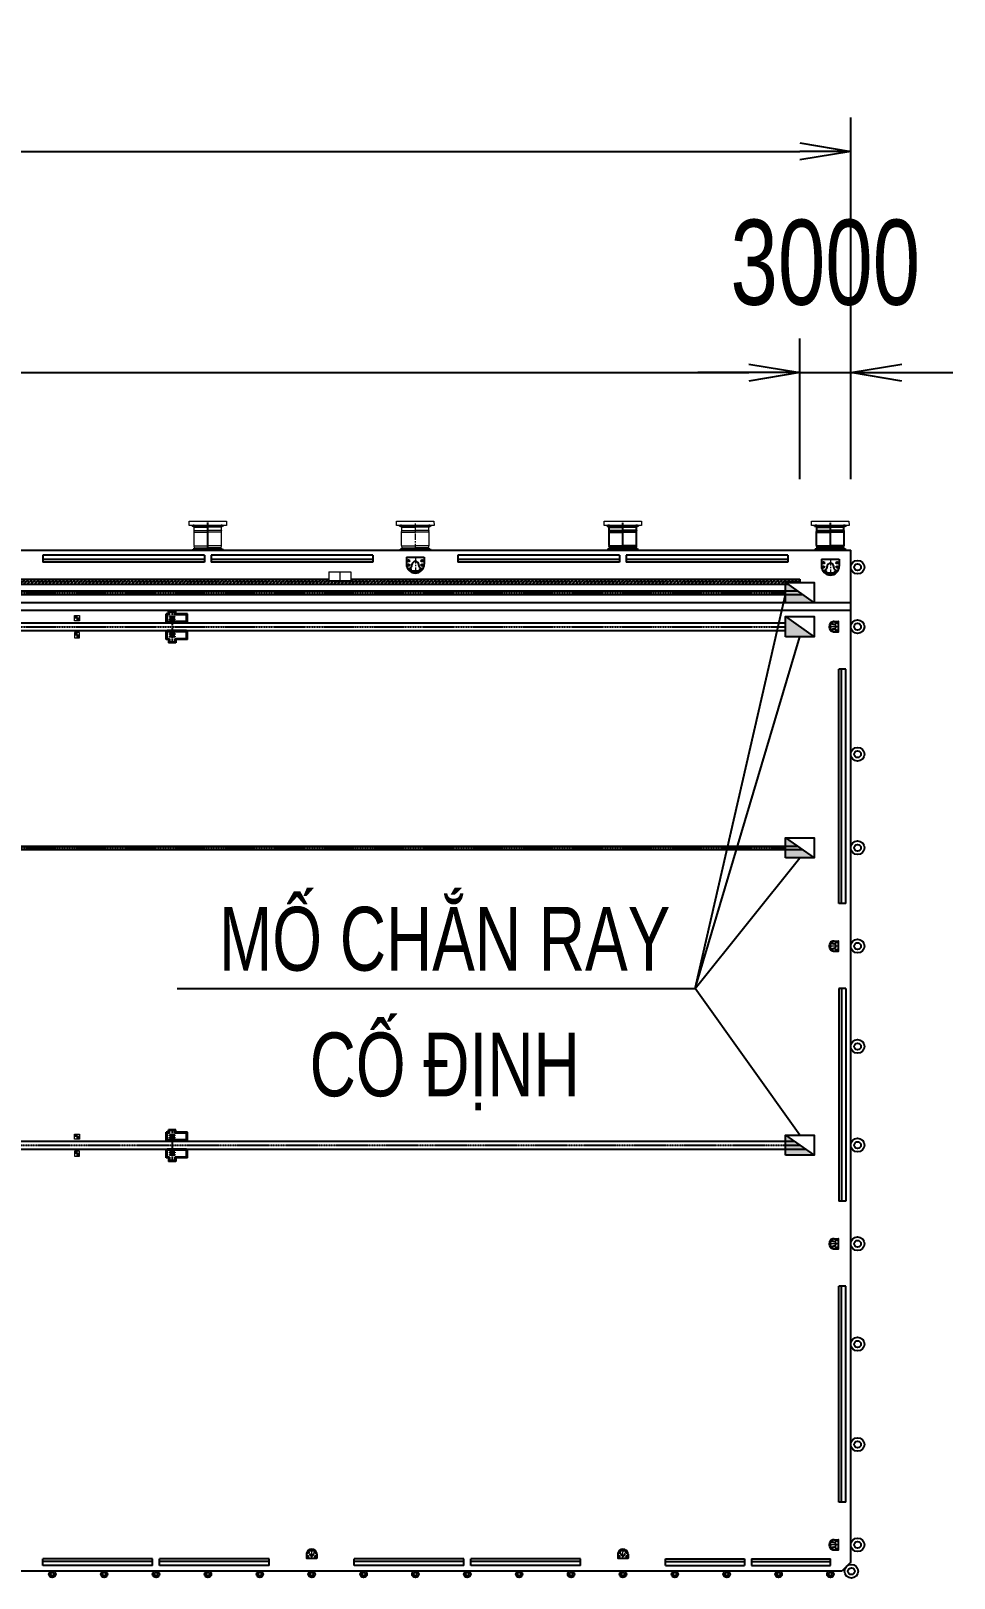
# Model space of a CAD drawing. Extents: x 3412 to 1212600, y 2456 to 246916.
# Drawn here: x 1158328 to 1212600, y 128333 to 219290 of the extents above; entities that cross this region are included whole.
import ezdxf
from ezdxf.enums import TextEntityAlignment as Align

# ---------------------------------------------------------------- set-up
doc = ezdxf.new("R2010")
doc.units = 0
doc.header["$LTSCALE"] = 20
doc.header["$MEASUREMENT"] = 0
for name, pattern in [('ACAD_ISO10W100', [18, 12, -3, 0, -3]), ('CENTER', [2, 1.25, -0.25, 0.25, -0.25]), ('CENTER2', [28.575, 19.05, -3.175, 3.175, -3.175]), ('HIDDEN', [0.375, 0.25, -0.125])]:
    doc.linetypes.add(name, pattern=pattern)
doc.layers.get('0').update_dxf_attribs({"linetype": 'CONTINUOUS'})
doc.layers.get('DEFPOINTS').update_dxf_attribs({"linetype": 'CONTINUOUS'})
for name, color, linetype in [('BAO', 7, 'CONTINUOUS'), ('DEM800', 3, 'CONTINUOUS'), ('DIM', 4, 'CONTINUOUS'), ('FENDER', 4, 'CONTINUOUS'), ('Gochanxe', 6, 'CONTINUOUS'), ('HATCH', 8, 'CONTINUOUS'), ('PAD', 2, 'CONTINUOUS'), ('TEXT', 4, 'CONTINUOUS'), ('Text-Vie', 4, 'CONTINUOUS'), ('TRUC', 1, 'CENTER'), ('ve', 6, 'CONTINUOUS')]:
    doc.layers.add(name, color=color, linetype=linetype)
doc.styles.add('VNROMANS', font='vn_vni.shx', dxfattribs={"width": 0.75, "bigfont": 'bigfont.shx'})
doc.dimstyles.new('D2000', dxfattribs={"dimscale": 2000, "dimtxt": 2.5, "dimasz": 1.5, "dimexe": 1, "dimexo": 0, "dimgap": 0.65, "dimtad": 1, "dimdec": 0, "dimzin": 12, "dimdsep": 46, "dimtxsty": 'VNROMANS', "dimblk1": 'OPEN', "dimblk2": 'OPEN', "dimsah": 1, "dimcen": -1, "dimclrd": 4, "dimclre": 4, "dimclrt": 4, "dimadec": 0, "dimazin": 0, "dimtfac": 1, "dimtdec": 0, "dimtmove": 2, "dimatfit": 3, "dimldrblk": 'OPEN', "dimfxl": 1, "dimtolj": 1, "dimtzin": 12, "dimarcsym": 0})

# ---------------------------------------------------------------- blocks, each defined once
blk = doc.blocks.new('_OPEN')
at = {"color": 0, "linetype": 'ByBlock'}
for p, q in [((-1, 0.167), (0, 0)), ((0, 0), (-1, -0.167)), ((0, 0), (-1, 0))]:
    blk.add_line(p, q, dxfattribs=at)
blk = doc.blocks.new('*D78')
at = {"layer": 'DEFPOINTS', "color": 0, "transparency": 16777216}
for p in [(1203529, 199207), (1009538, 192931), (1203529, 192931)]:
    blk.add_point(p, dxfattribs=at)
at = {"layer": 'DIM', "color": 4, "lineweight": -2, "transparency": 16777216}
for p, q in [((1009538, 192931), (1009538, 201207)), ((1203529, 192931), (1203529, 201207)), ((1012538, 199207), (1200529, 199207))]:
    blk.add_line(p, q, dxfattribs=at)
at = {"layer": 'DIM', "color": 4, "lineweight": -2, "transparency": 16777216, "xscale": 3000, "yscale": 3000, "zscale": 3000, "rotation": 180}
blk.add_blockref('_OPEN', (1009538, 199207), dxfattribs=at)
at = {"layer": 'DIM', "color": 4, "lineweight": -2, "transparency": 16777216, "xscale": 3000, "yscale": 3000, "zscale": 3000}
blk.add_blockref('_OPEN', (1203529, 199207), dxfattribs=at)
at = {"layer": 'DIM', "color": 4, "transparency": 16777216, "insert": (1106534, 203007), "char_height": 5000, "attachment_point": 5, "style": 'VNROMANS'}
blk.add_mtext('\\A1;193990', dxfattribs=at)
blk = doc.blocks.new('*D79')
at = {"layer": 'DEFPOINTS', "color": 0, "transparency": 16777216}
for p in [(1206528, 212209), (406528, 192931), (1206528, 192931)]:
    blk.add_point(p, dxfattribs=at)
at = {"layer": 'DIM', "color": 4, "lineweight": -2, "transparency": 16777216}
for p, q in [((406528, 192931), (406528, 214209)), ((1206528, 192931), (1206528, 214209)), ((409528, 212209), (1203528, 212209))]:
    blk.add_line(p, q, dxfattribs=at)
at = {"layer": 'DIM', "color": 4, "lineweight": -2, "transparency": 16777216, "xscale": 3000, "yscale": 3000, "zscale": 3000, "rotation": 180}
blk.add_blockref('_OPEN', (406528, 212209), dxfattribs=at)
at = {"layer": 'DIM', "color": 4, "lineweight": -2, "transparency": 16777216, "xscale": 3000, "yscale": 3000, "zscale": 3000}
blk.add_blockref('_OPEN', (1206528, 212209), dxfattribs=at)
at = {"layer": 'DIM', "color": 4, "transparency": 16777216, "insert": (806528, 216009), "char_height": 5000, "attachment_point": 5, "style": 'VNROMANS'}
blk.add_mtext('\\A1;800000', dxfattribs=at)
blk = doc.blocks.new('DEM1450')
at = {"layer": 'DIM', "color": 1, "linetype": 'CENTER2', "ltscale": 2}
for p, q in [((-1450804, 656360), (-1450804, 656532)), ((-1449154, 656360), (-1449154, 656532)), ((-1450804, 654952), (-1450804, 655124)), ((-1449154, 654952), (-1449154, 655124))]:
    blk.add_line(p, q, dxfattribs=at)
at = {"layer": 've', "color": 7}
for p, q in [((-1450904, 656425), (-1450904, 656467)), ((-1450904, 656467), (-1449054, 656467)), ((-1450904, 656425), (-1450846, 656425)), ((-1450774, 656367), (-1450846, 656425)), ((-1450846, 656425), (-1449979, 656425)), ((-1450786, 656065), (-1449979, 656065)), ((-1450786, 655290), (-1450786, 656058)), ((-1450785, 656072), (-1450775, 656174)), ((-1450774, 656367), (-1449979, 656367)), ((-1450774, 656188), (-1450774, 656367)), ((-1450774, 656181), (-1449979, 656181)), ((-1449054, 656425), (-1449979, 656425)), ((-1449184, 656367), (-1449979, 656367)), ((-1449184, 656181), (-1449979, 656181)), ((-1449172, 656065), (-1449979, 656065)), ((-1449184, 656367), (-1449112, 656425)), ((-1449184, 656188), (-1449184, 656367)), ((-1449173, 656072), (-1449183, 656174)), ((-1449172, 655290), (-1449172, 656058)), ((-1449054, 656425), (-1449054, 656467)), ((-1450904, 655059), (-1449979, 655059)), ((-1450904, 655017), (-1450904, 655059)), ((-1450904, 655017), (-1449054, 655017)), ((-1450751, 655117), (-1450809, 655059)), ((-1450784, 655269), (-1449979, 655269)), ((-1450757, 655173), (-1450780, 655249)), ((-1450752, 655153), (-1449979, 655153)), ((-1450751, 655117), (-1450751, 655132)), ((-1450751, 655117), (-1449979, 655117)), ((-1449173, 655269), (-1449979, 655269)), ((-1449205, 655153), (-1449979, 655153)), ((-1449207, 655117), (-1449979, 655117)), ((-1449054, 655059), (-1449979, 655059)), ((-1449719, 655059), (-1449894, 655059)), ((-1449174, 655059), (-1449219, 655059)), ((-1449207, 655117), (-1449207, 655132)), ((-1449207, 655117), (-1449207, 655132)), ((-1449207, 655117), (-1449149, 655059)), ((-1449207, 655117), (-1449174, 655084)), ((-1449201, 655173), (-1449178, 655249)), ((-1449054, 655017), (-1449054, 655059))]:
    blk.add_line(p, q, dxfattribs=at)
at = {"layer": 've', "color": 1, "linetype": 'ACAD_ISO10W100', "ltscale": 0.1}
blk.add_line((-1449979, 655017), (-1449979, 656639), dxfattribs=at)
blk.add_line((-1449979, 655017), (-1449979, 656639), dxfattribs=at)
at = {"layer": 've', "color": 7}
for centre, start, end in [((-1450641, 656058), 174.09386, 180), ((-1450919, 656188), 354.09386, 0), ((-1449039, 656188), 180, 185.90614), ((-1449317, 656058), 0, 5.90614), ((-1450641, 655290), 180, 196.78983), ((-1450896, 655132), 0, 16.78983), ((-1449062, 655132), 163.21017, 180), ((-1449317, 655290), 343.21017, 0)]:
    blk.add_arc(centre, 145, start, end, dxfattribs=at)
blk = doc.blocks.new('*D82')
at = {"layer": 'DEFPOINTS', "color": 0, "transparency": 16777216}
for p in [(1203529, 199207), (1009538, 192931), (1203529, 192931)]:
    blk.add_point(p, dxfattribs=at)
at = {"layer": 'DIM', "color": 4, "lineweight": -2, "transparency": 16777216}
for p, q in [((1009538, 192931), (1009538, 201207)), ((1203529, 192931), (1203529, 201207)), ((1012538, 199207), (1200529, 199207))]:
    blk.add_line(p, q, dxfattribs=at)
at = {"layer": 'DIM', "color": 4, "lineweight": -2, "transparency": 16777216, "xscale": 3000, "yscale": 3000, "zscale": 3000, "rotation": 180}
blk.add_blockref('_OPEN', (1009538, 199207), dxfattribs=at)
at = {"layer": 'DIM', "color": 4, "lineweight": -2, "transparency": 16777216, "xscale": 3000, "yscale": 3000, "zscale": 3000}
blk.add_blockref('_OPEN', (1203529, 199207), dxfattribs=at)
at = {"layer": 'DIM', "color": 4, "transparency": 16777216, "insert": (1106534, 203007), "char_height": 5000, "attachment_point": 5, "style": 'VNROMANS'}
blk.add_mtext('\\A1;193990', dxfattribs=at)
blk = doc.blocks.new('*D83')
at = {"layer": 'DEFPOINTS', "color": 0, "transparency": 16777216}
for p in [(1206528, 199207), (1203529, 192931), (1206528, 192931)]:
    blk.add_point(p, dxfattribs=at)
at = {"layer": 'DIM', "color": 4, "lineweight": -2, "transparency": 16777216}
for p, q in [((1203529, 192931), (1203529, 201207)), ((1206528, 192931), (1206528, 201207)), ((1200529, 199207), (1197529, 199207)), ((1203529, 199207), (1206528, 199207)), ((1209528, 199207), (1212528, 199207))]:
    blk.add_line(p, q, dxfattribs=at)
at = {"layer": 'DIM', "color": 4, "lineweight": -2, "transparency": 16777216, "xscale": 3000, "yscale": 3000, "zscale": 3000}
blk.add_blockref('_OPEN', (1203529, 199207), dxfattribs=at)
at = {"layer": 'DIM', "color": 4, "lineweight": -2, "transparency": 16777216, "xscale": 3000, "yscale": 3000, "zscale": 3000, "rotation": 180}
blk.add_blockref('_OPEN', (1206528, 199207), dxfattribs=at)
at = {"layer": 'DIM', "color": 4, "transparency": 16777216, "insert": (1205029, 205657), "char_height": 5000, "attachment_point": 5, "style": 'VNROMANS'}
blk.add_mtext('\\A1;3000', dxfattribs=at)
blk = doc.blocks.new('hocapnuoc')
at = {"layer": 'BAO', "color": 2, "linetype": 'ByBlock', "lineweight": 15}
for p, q in [((-1300, 0), (0, 0)), ((-1300, 0), (-1300, -500)), ((-650, 0), (-650, -500)), ((0, 0), (0, -500)), ((-1300, -500), (0, -500))]:
    blk.add_line(p, q, dxfattribs=at)
blk = doc.blocks.new('gochan')
at = {"layer": 'Gochanxe'}
for p, q in [((0, 0), (0, -400)), ((6450, 0), (0, 0)), ((6450, -250), (0, -250)), ((6450, -400), (0, -400)), ((6450, 0), (6450, -400)), ((13300, 0), (6850, 0)), ((6850, 0), (6850, -400)), ((13300, -250), (6850, -250)), ((13300, -400), (6850, -400)), ((13300, 0), (13300, -400))]:
    blk.add_line(p, q, dxfattribs=at)
blk = doc.blocks.new('gcx')
at = {"layer": 'Gochanxe'}
for p, q in [((752500, -300), (752500, -700)), ((762000, -300), (752500, -300)), ((762000, -550), (752500, -550)), ((762000, -700), (752500, -700)), ((762000, -300), (762000, -700)), ((762400, -300), (762400, -700)), ((771900, -300), (762400, -300)), ((771900, -550), (762400, -550)), ((771900, -700), (762400, -700)), ((771900, -300), (771900, -700)), ((776900, -300), (776900, -700)), ((786400, -300), (776900, -300)), ((786400, -550), (776900, -550)), ((786400, -700), (776900, -700)), ((786400, -300), (786400, -700)), ((786800, -300), (786800, -700)), ((796300, -300), (786800, -300)), ((796300, -550), (786800, -550)), ((796300, -700), (786800, -700)), ((796300, -300), (796300, -700)), ((799300, -20780), (799300, -7000)), ((799700, -7000), (799300, -7000)), ((799450, -20780), (799450, -7000)), ((799700, -20780), (799700, -7000)), ((799700, -20780), (799300, -20780)), ((799300, -25780), (799300, -38280)), ((799700, -25780), (799300, -25780)), ((799450, -25780), (799450, -38280)), ((799700, -25780), (799700, -38280)), ((799700, -38280), (799300, -38280)), ((799300, -55980), (799300, -43280)), ((799700, -43280), (799300, -43280)), ((799450, -55980), (799450, -43280)), ((799700, -55980), (799700, -43280)), ((799700, -55980), (799300, -55980)), ((789106, -59700), (789106, -59300)), ((789106, -59300), (793755, -59300)), ((789106, -59450), (793755, -59450)), ((789106, -59700), (793755, -59700)), ((793755, -59300), (793755, -59700)), ((794155, -59300), (794155, -59700)), ((794155, -59300), (798805, -59300)), ((794155, -59450), (798805, -59450)), ((794155, -59700), (798805, -59700)), ((798805, -59700), (798805, -59300))]:
    blk.add_line(p, q, dxfattribs=at)
at = {"layer": 'Gochanxe', "xscale": -1, "rotation": 180}
for p in [(752505, -59700), (770805, -59700)]:
    blk.add_blockref('gochan', p, dxfattribs=at)

msp = doc.modelspace()

# ---------------------------------------------------------------- hatches: boundary and pattern name
at = {"layer": 'BAO', "linetype": 'ByBlock'}
for points in [[(1202686.228, 186856.991), (1202686.228, 185674.991), (1204371.228, 185674.991)], [(1202686.228, 186856.991), (1202686.228, 185674.991), (1204371.228, 185674.991)], [(1202686.228, 184856.991), (1202686.228, 183674.991), (1204371.228, 183674.991)], [(1202686.228, 184856.991), (1202686.228, 183674.991), (1204371.228, 183674.991)], [(1202686.228, 171856.991), (1202686.228, 170674.991), (1204371.228, 170674.991)], [(1202686.228, 171856.991), (1202686.228, 170674.991), (1204371.228, 170674.991)], [(1202686.228, 154376.991), (1202686.228, 153194.991), (1204371.228, 153194.991)], [(1202686.228, 154376.991), (1202686.228, 153194.991), (1204371.228, 153194.991)]]:
    msp.add_hatch(color=256, dxfattribs=at).paths.add_polyline_path(points)
at = {"layer": 'BAO', "linetype": 'ByBlock', "lineweight": 15}
h = msp.add_hatch(color=256, dxfattribs=at)
h.paths.add_polyline_path([(1160883.412, 184915.991), (1161033.412, 184915.991), (1161033.412, 184765.991), (1160883.412, 184765.991)])
h.paths.add_polyline_path([(1161033.412, 184765.991), (1161183.412, 184765.991), (1161183.412, 184615.991), (1161033.412, 184615.991)])
h = msp.add_hatch(color=256, dxfattribs=at)
h.paths.add_polyline_path([(1160883.412, 183915.991), (1161033.412, 183915.991), (1161033.412, 183765.991), (1160883.412, 183765.991)])
h.paths.add_polyline_path([(1161033.412, 183765.991), (1161183.412, 183765.991), (1161183.412, 183615.991), (1161033.412, 183615.991)])
h = msp.add_hatch(color=256, dxfattribs=at)
h.paths.add_polyline_path([(1160883.412, 154435.991), (1161033.412, 154435.991), (1161033.412, 154285.991), (1160883.412, 154285.991)])
h.paths.add_polyline_path([(1161033.412, 154285.991), (1161183.412, 154285.991), (1161183.412, 154135.991), (1161033.412, 154135.991)])
h = msp.add_hatch(color=256, dxfattribs=at)
h.paths.add_polyline_path([(1160883.412, 153435.991), (1161033.412, 153435.991), (1161033.412, 153285.991), (1160883.412, 153285.991)])
h.paths.add_polyline_path([(1161033.412, 153285.991), (1161183.412, 153285.991), (1161183.412, 153135.991), (1161033.412, 153135.991)])
at = {"layer": 'HATCH'}
h = msp.add_hatch(dxfattribs=at)
h.set_pattern_fill('ANSI31', color=256, scale=1200, style=0)
h.set_pattern_definition([(45, (-541897.52, -54199.35), (-106.066017, 106.066017), [])])
h.paths.add_polyline_path([(1175833.412, 187065.991), (1155433.412, 187065.991), (1155433.412, 186985.991), (1153621.736, 186985.991), (1153639.323, 186915.991), (1203528.728, 186915.991), (1203528.728, 187065.991), (1177133.412, 187065.991), (1177133.412, 186985.991), (1175833.412, 186985.991)])
h.paths.add_polyline_path([(1202686.228, 186856.991), (1203528.728, 186856.991), (1203528.728, 186915.991), (1153639.323, 186915.991), (1153677.008, 186765.991), (1202686.228, 186765.991)])

# ---------------------------------------------------------------- linework, layer by layer
at = {"color": 7}
msp.add_line((1106538.412, 188765.991), (1206528.412, 188765.991), dxfattribs=at)
at = {"layer": 'BAO', "lineweight": 15, "ltscale": 400}
for p, q in [((1167803.412, 190173.991), (1167803.412, 190215.991)), ((1167803.412, 190215.991), (1169653.412, 190215.991)), ((1167803.412, 190173.991), (1167861.444, 190173.991)), ((1167933.127, 190115.991), (1167861.444, 190173.991)), ((1167861.444, 190173.991), (1168728.127, 190173.991)), ((1167903.412, 190108.991), (1167903.412, 190280.991)), ((1167933.127, 190115.991), (1168728.127, 190115.991)), ((1167933.127, 189937.471), (1167933.127, 190115.991)), ((1169653.412, 190173.991), (1168728.127, 190173.991)), ((1169523.127, 190115.991), (1168728.127, 190115.991)), ((1169523.127, 190115.991), (1169594.701, 190174.126)), ((1169523.127, 189937.471), (1169523.127, 190115.991)), ((1169553.412, 190108.991), (1169553.412, 190280.991)), ((1169653.412, 190173.991), (1169653.412, 190215.991)), ((1179823.412, 190465.991), (1182023.412, 190465.991)), ((1179828.412, 190215.991), (1179823.412, 190465.991)), ((1182028.412, 190215.991), (1179828.412, 190215.991)), ((1180003.412, 190173.991), (1180003.412, 190215.991)), ((1180003.412, 190215.991), (1181853.412, 190215.991)), ((1180003.412, 190173.991), (1180061.444, 190173.991)), ((1180133.127, 190115.991), (1180061.444, 190173.991)), ((1180061.444, 190173.991), (1180928.127, 190173.991)), ((1180103.412, 190108.991), (1180103.412, 190280.991)), ((1180133.127, 190115.991), (1180928.127, 190115.991)), ((1180133.127, 189937.471), (1180133.127, 190115.991)), ((1181853.412, 190173.991), (1180928.127, 190173.991)), ((1181723.127, 190115.991), (1180928.127, 190115.991)), ((1181723.127, 190115.991), (1181794.701, 190174.126)), ((1181723.127, 189937.471), (1181723.127, 190115.991)), ((1181753.412, 190108.991), (1181753.412, 190280.991)), ((1181853.412, 190173.991), (1181853.412, 190215.991)), ((1182023.412, 190465.991), (1182028.412, 190215.991)), ((1167921.127, 189039.39), (1167921.127, 189806.511)), ((1167921.32, 189813.991), (1168728.127, 189813.991)), ((1167921.897, 189821.432), (1167932.357, 189922.551)), ((1167932.934, 189929.991), (1168728.127, 189929.991)), ((1169523.32, 189929.991), (1168728.127, 189929.991)), ((1169534.934, 189813.991), (1168728.127, 189813.991)), ((1169534.357, 189821.432), (1169523.897, 189922.551)), ((1169535.127, 189039.39), (1169535.127, 189806.511)), ((1180121.127, 189039.39), (1180121.127, 189806.511)), ((1180121.32, 189813.991), (1180928.127, 189813.991)), ((1180121.897, 189821.432), (1180132.357, 189922.551)), ((1180132.934, 189929.991), (1180928.127, 189929.991)), ((1181723.32, 189929.991), (1180928.127, 189929.991)), ((1181734.934, 189813.991), (1180928.127, 189813.991)), ((1181734.357, 189821.432), (1181723.897, 189922.551)), ((1181735.127, 189039.39), (1181735.127, 189806.511)), ((1167803.412, 188807.991), (1168728.127, 188807.991)), ((1167803.412, 188765.991), (1167803.412, 188807.991)), ((1167803.412, 188765.991), (1169653.412, 188765.991)), ((1167956.127, 188865.991), (1167898.127, 188807.991)), ((1167903.412, 188700.991), (1167903.412, 188872.991)), ((1167922.715, 189017.991), (1168728.127, 189017.991)), ((1167949.946, 188922.478), (1167927.308, 188997.505)), ((1167954.539, 188901.991), (1168728.127, 188901.991)), ((1167956.127, 188865.991), (1167956.127, 188880.593)), ((1167956.127, 188865.991), (1168728.127, 188865.991)), ((1169533.539, 189017.991), (1168728.127, 189017.991)), ((1169501.715, 188901.991), (1168728.127, 188901.991)), ((1169500.127, 188865.991), (1168728.127, 188865.991)), ((1169653.412, 188807.991), (1168728.127, 188807.991)), ((1168988.127, 188807.991), (1168813.127, 188807.991)), ((1169533.127, 188807.991), (1169488.127, 188807.991)), ((1169500.127, 188865.991), (1169500.127, 188880.593)), ((1169500.127, 188865.991), (1169500.127, 188880.593)), ((1169500.127, 188865.991), (1169558.127, 188807.991)), ((1169500.127, 188865.991), (1169533.127, 188832.991)), ((1169506.308, 188922.478), (1169528.946, 188997.505)), ((1169553.412, 188700.991), (1169553.412, 188872.991)), ((1169653.412, 188765.991), (1169653.412, 188807.991)), ((1180003.412, 188807.991), (1180928.127, 188807.991)), ((1180003.412, 188765.991), (1180003.412, 188807.991)), ((1180003.412, 188765.991), (1181853.412, 188765.991)), ((1180156.127, 188865.991), (1180098.127, 188807.991)), ((1180103.412, 188700.991), (1180103.412, 188872.991)), ((1180122.715, 189017.991), (1180928.127, 189017.991)), ((1180149.946, 188922.478), (1180127.308, 188997.505)), ((1180154.539, 188901.991), (1180928.127, 188901.991)), ((1180156.127, 188865.991), (1180156.127, 188880.593)), ((1180156.127, 188865.991), (1180928.127, 188865.991)), ((1181733.539, 189017.991), (1180928.127, 189017.991)), ((1181701.715, 188901.991), (1180928.127, 188901.991)), ((1181700.127, 188865.991), (1180928.127, 188865.991)), ((1181853.412, 188807.991), (1180928.127, 188807.991)), ((1181188.127, 188807.991), (1181013.127, 188807.991)), ((1181733.127, 188807.991), (1181688.127, 188807.991)), ((1181700.127, 188865.991), (1181700.127, 188880.593)), ((1181700.127, 188865.991), (1181700.127, 188880.593)), ((1181700.127, 188865.991), (1181758.127, 188807.991)), ((1181700.127, 188865.991), (1181733.127, 188832.991)), ((1181706.308, 188922.478), (1181728.946, 188997.505)), ((1181753.412, 188700.991), (1181753.412, 188872.991)), ((1181853.412, 188765.991), (1181853.412, 188807.991))]:
    msp.add_line(p, q, dxfattribs=at)
at = {"layer": 'BAO'}
for p, q in [((1180406.196, 188346.991), (1180406.196, 187939.491)), ((1180406.196, 188346.991), (1181451.196, 188346.991)), ((1181451.196, 188346.991), (1181451.196, 187939.491)), ((1206528.412, 129265.991), (1206528.412, 188765.991)), ((1180730.975, 187860.076), (1180730.975, 187913.187)), ((1181126.417, 187860.076), (1181126.417, 187913.187)), ((1204805.912, 188230.991), (1204805.912, 187823.491)), ((1204805.912, 188230.991), (1205850.912, 188230.991)), ((1205130.691, 187744.076), (1205130.691, 187797.187)), ((1205526.132, 187744.076), (1205526.132, 187797.187)), ((1205850.912, 188230.991), (1205850.912, 187823.491)), ((1006538.412, 186765.991), (1202815.953, 186765.991)), ((1155433.412, 187065.991), (1175833.412, 187065.991)), ((1177133.412, 187065.991), (1203528.728, 187065.991)), ((1203528.728, 187065.991), (1203528.728, 186856.991)), ((1010380.912, 186365.991), (1203386.173, 186365.991)), ((1010380.912, 186165.991), (1203671.283, 186165.991)), ((1115083.412, 185695.991), (1206528.412, 185695.991)), ((1115083.412, 185235.991), (1206528.412, 185235.991)), ((1166283.412, 184545.991), (1166283.412, 185020.991)), ((1166423.412, 185020.991), (1166283.412, 185020.991)), ((1166333.412, 184495.991), (1166333.412, 184970.991)), ((1166473.412, 184970.991), (1166333.412, 184970.991)), ((1166843.412, 185170.991), (1166423.412, 185170.991)), ((1166423.412, 185020.991), (1166423.412, 185170.991)), ((1166473.412, 185120.991), (1166423.412, 185170.991)), ((1166423.412, 185020.991), (1166473.412, 184970.991)), ((1166473.412, 184970.991), (1166473.412, 185120.991)), ((1166793.412, 185120.991), (1166473.412, 185120.991)), ((1166473.412, 184815.991), (1166473.412, 184865.991)), ((1166793.412, 184865.991), (1166473.412, 184865.991)), ((1166793.412, 184815.991), (1166473.412, 184815.991)), ((1166793.412, 184725.991), (1166473.412, 184725.991)), ((1166473.412, 184675.991), (1166473.412, 184725.991)), ((1166793.412, 184675.991), (1166473.412, 184675.991)), ((1166793.412, 185120.991), (1166843.412, 185170.991)), ((1166793.412, 184970.991), (1166793.412, 185120.991)), ((1166843.412, 185020.991), (1166793.412, 184970.991)), ((1167483.412, 184970.991), (1166793.412, 184970.991)), ((1166793.412, 184815.991), (1166793.412, 184865.991)), ((1166793.412, 184675.991), (1166793.412, 184725.991)), ((1166843.412, 185020.991), (1166843.412, 185170.991)), ((1167533.412, 185020.991), (1166843.412, 185020.991)), ((1167483.412, 184970.991), (1167533.412, 185020.991)), ((1167483.412, 184495.991), (1167483.412, 184970.991)), ((1167533.412, 184545.991), (1167533.412, 185020.991)), ((1010380.912, 184495.991), (1202686.228, 184495.991)), ((1010380.912, 184035.991), (1202686.228, 184035.991)), ((1166283.412, 184545.991), (1166333.412, 184495.991)), ((1166283.412, 183985.991), (1166333.412, 184035.991)), ((1166283.412, 183510.991), (1166283.412, 183985.991)), ((1167483.412, 184570.991), (1166333.412, 184570.991)), ((1167483.412, 184495.991), (1166333.412, 184495.991)), ((1167483.412, 184035.991), (1166333.412, 184035.991)), ((1166333.412, 183560.991), (1166333.412, 184035.991)), ((1167483.412, 183960.991), (1166333.412, 183960.991)), ((1166793.412, 183855.991), (1166473.412, 183855.991)), ((1166473.412, 183855.991), (1166473.412, 183805.991)), ((1166793.412, 183805.991), (1166473.412, 183805.991)), ((1166793.412, 183855.991), (1166793.412, 183805.991)), ((1167483.412, 184495.991), (1167533.412, 184545.991)), ((1167483.412, 184035.991), (1167533.412, 183985.991)), ((1167483.412, 183560.991), (1167483.412, 184035.991)), ((1167533.412, 183510.991), (1167533.412, 183985.991)), ((1166333.412, 183560.991), (1166283.412, 183510.991)), ((1166423.412, 183510.991), (1166283.412, 183510.991)), ((1166473.412, 183560.991), (1166333.412, 183560.991)), ((1166423.412, 183510.991), (1166473.412, 183560.991)), ((1166423.412, 183510.991), (1166423.412, 183310.991)), ((1166473.412, 183360.991), (1166423.412, 183310.991)), ((1166843.412, 183310.991), (1166423.412, 183310.991)), ((1166473.412, 183715.991), (1166473.412, 183665.991)), ((1166793.412, 183715.991), (1166473.412, 183715.991)), ((1166793.412, 183665.991), (1166473.412, 183665.991)), ((1166473.412, 183560.991), (1166473.412, 183360.991)), ((1166793.412, 183360.991), (1166473.412, 183360.991)), ((1166793.412, 183715.991), (1166793.412, 183665.991)), ((1166793.412, 183560.991), (1166843.412, 183510.991)), ((1166793.412, 183560.991), (1166793.412, 183360.991)), ((1167483.412, 183560.991), (1166793.412, 183560.991)), ((1166793.412, 183360.991), (1166843.412, 183310.991)), ((1166843.412, 183510.991), (1166843.412, 183310.991)), ((1167533.412, 183510.991), (1166843.412, 183510.991)), ((1167483.412, 183560.991), (1167533.412, 183510.991)), ((1010380.912, 171365.991), (1203386.173, 171365.991)), ((1010380.912, 171165.991), (1203671.283, 171165.991)), ((1166843.412, 154690.991), (1166423.412, 154690.991)), ((1166423.412, 154540.991), (1166423.412, 154690.991)), ((1166473.412, 154640.991), (1166423.412, 154690.991)), ((1166473.412, 154490.991), (1166473.412, 154640.991)), ((1166793.412, 154640.991), (1166473.412, 154640.991)), ((1166793.412, 154640.991), (1166843.412, 154690.991)), ((1166793.412, 154490.991), (1166793.412, 154640.991)), ((1166843.412, 154540.991), (1166843.412, 154690.991)), ((1010380.912, 154015.991), (1203200.851, 154015.991)), ((1166283.412, 154065.991), (1166283.412, 154540.991)), ((1166423.412, 154540.991), (1166283.412, 154540.991)), ((1166283.412, 154065.991), (1166333.412, 154015.991)), ((1166333.412, 154015.991), (1166333.412, 154490.991)), ((1166473.412, 154490.991), (1166333.412, 154490.991)), ((1167483.412, 154090.991), (1166333.412, 154090.991)), ((1167483.412, 154015.991), (1166333.412, 154015.991)), ((1166423.412, 154540.991), (1166473.412, 154490.991)), ((1166473.412, 154335.991), (1166473.412, 154385.991)), ((1166793.412, 154385.991), (1166473.412, 154385.991)), ((1166793.412, 154335.991), (1166473.412, 154335.991)), ((1166793.412, 154245.991), (1166473.412, 154245.991)), ((1166473.412, 154195.991), (1166473.412, 154245.991)), ((1166793.412, 154195.991), (1166473.412, 154195.991)), ((1166843.412, 154540.991), (1166793.412, 154490.991)), ((1167483.412, 154490.991), (1166793.412, 154490.991)), ((1166793.412, 154335.991), (1166793.412, 154385.991)), ((1166793.412, 154195.991), (1166793.412, 154245.991)), ((1167533.412, 154540.991), (1166843.412, 154540.991)), ((1167483.412, 154490.991), (1167533.412, 154540.991)), ((1167483.412, 154015.991), (1167483.412, 154490.991)), ((1167483.412, 154015.991), (1167533.412, 154065.991)), ((1167533.412, 154065.991), (1167533.412, 154540.991)), ((1010380.912, 153555.991), (1203856.604, 153555.991)), ((1166283.412, 153505.991), (1166333.412, 153555.991)), ((1166283.412, 153030.991), (1166283.412, 153505.991)), ((1166333.412, 153080.991), (1166283.412, 153030.991)), ((1166423.412, 153030.991), (1166283.412, 153030.991)), ((1167483.412, 153555.991), (1166333.412, 153555.991)), ((1166333.412, 153080.991), (1166333.412, 153555.991)), ((1167483.412, 153480.991), (1166333.412, 153480.991)), ((1166473.412, 153080.991), (1166333.412, 153080.991)), ((1166423.412, 153030.991), (1166473.412, 153080.991)), ((1166423.412, 153030.991), (1166423.412, 152830.991)), ((1166473.412, 152880.991), (1166423.412, 152830.991)), ((1166843.412, 152830.991), (1166423.412, 152830.991)), ((1166793.412, 153375.991), (1166473.412, 153375.991)), ((1166473.412, 153375.991), (1166473.412, 153325.991)), ((1166793.412, 153325.991), (1166473.412, 153325.991)), ((1166473.412, 153235.991), (1166473.412, 153185.991)), ((1166793.412, 153235.991), (1166473.412, 153235.991)), ((1166793.412, 153185.991), (1166473.412, 153185.991)), ((1166473.412, 153080.991), (1166473.412, 152880.991)), ((1166793.412, 152880.991), (1166473.412, 152880.991)), ((1166793.412, 153375.991), (1166793.412, 153325.991)), ((1166793.412, 153235.991), (1166793.412, 153185.991)), ((1166793.412, 153080.991), (1166843.412, 153030.991)), ((1166793.412, 153080.991), (1166793.412, 152880.991)), ((1167483.412, 153080.991), (1166793.412, 153080.991)), ((1166793.412, 152880.991), (1166843.412, 152830.991)), ((1166843.412, 153030.991), (1166843.412, 152830.991)), ((1167533.412, 153030.991), (1166843.412, 153030.991)), ((1167483.412, 153555.991), (1167533.412, 153505.991)), ((1167483.412, 153080.991), (1167483.412, 153555.991)), ((1167483.412, 153080.991), (1167533.412, 153030.991)), ((1167533.412, 153030.991), (1167533.412, 153505.991)), ((1206528.412, 129265.991), (1206028.642, 128765.991)), ((1206528.412, 129265.991), (1206028.642, 128765.991))]:
    msp.add_line(p, q, dxfattribs=at)
at = {"layer": 'BAO', "linetype": 'ByBlock'}
for p, q in [((1202686.228, 186856.991), (1204371.228, 185674.991)), ((1202686.228, 186856.991), (1204371.228, 185674.991)), ((1202686.228, 184856.991), (1204371.228, 183674.991)), ((1202686.228, 184856.991), (1204371.228, 183674.991)), ((1202686.228, 171856.991), (1204371.228, 170674.991)), ((1202686.228, 171856.991), (1203386.173, 171365.991)), ((1203528.728, 171265.991), (1204371.228, 170674.991)), ((1202686.228, 154376.991), (1204371.228, 153194.991)), ((1202686.228, 154376.991), (1204371.228, 153194.991))]:
    msp.add_line(p, q, dxfattribs=at)
at = {"layer": 'BAO', "color": 2, "linetype": 'ByBlock', "lineweight": 15}
for p, q in [((1161183.412, 184765.991), (1160883.412, 184765.991)), ((1161033.412, 184915.991), (1161033.412, 184615.991)), ((1161183.412, 183765.991), (1160883.412, 183765.991)), ((1161033.412, 183915.991), (1161033.412, 183615.991)), ((1161183.412, 154285.991), (1160883.412, 154285.991)), ((1161033.412, 154435.991), (1161033.412, 154135.991)), ((1161183.412, 153285.991), (1160883.412, 153285.991)), ((1161033.412, 153435.991), (1161033.412, 153135.991))]:
    msp.add_line(p, q, dxfattribs=at)
at = {"layer": 'BAO', "ltscale": 0.003}
msp.add_line((1106300.912, 128765.991), (1206028.642, 128765.991), dxfattribs=at)
at = {"layer": 'BAO', "lineweight": 15, "ltscale": 400}
for points in [[(1167623.412, 190465.991), (1169823.412, 190465.991), (1169828.412, 190215.991), (1167628.412, 190215.991)], [(1192023.412, 190465.991), (1194223.412, 190465.991), (1194228.412, 190215.991), (1192028.412, 190215.991)], [(1204223.412, 190465.991), (1206423.412, 190465.991), (1206428.412, 190215.991), (1204228.412, 190215.991)]]:
    msp.add_lwpolyline(points, close=True, dxfattribs=at)
at = {"layer": 'BAO'}
for points in [[(1202686.228, 185674.991), (1202686.228, 186856.991), (1204371.228, 186856.991), (1204371.228, 185674.991)], [(1202686.228, 185674.991), (1202686.228, 186856.991), (1204371.228, 186856.991), (1204371.228, 185674.991)], [(1202686.228, 183674.991), (1202686.228, 184856.991), (1204371.228, 184856.991), (1204371.228, 183674.991)], [(1202686.228, 183674.991), (1202686.228, 184856.991), (1204371.228, 184856.991), (1204371.228, 183674.991)], [(1202686.228, 170674.991), (1202686.228, 171856.991), (1204371.228, 171856.991), (1204371.228, 170674.991)], [(1202686.228, 170674.991), (1202686.228, 171856.991), (1204371.228, 171856.991), (1204371.228, 170674.991)], [(1202686.228, 153194.991), (1202686.228, 154376.991), (1204371.228, 154376.991), (1204371.228, 153194.991)], [(1202686.228, 153194.991), (1202686.228, 154376.991), (1204371.228, 154376.991), (1204371.228, 153194.991)]]:
    msp.add_lwpolyline(points, close=True, dxfattribs=at)
at = {"layer": 'BAO', "color": 2, "linetype": 'ByBlock', "lineweight": 15}
for points in [[(1161183.412, 184615.991), (1160883.412, 184615.991), (1160883.412, 184915.991), (1161183.412, 184915.991)], [(1161183.412, 183915.991), (1160883.412, 183915.991), (1160883.412, 183615.991), (1161183.412, 183615.991)], [(1161183.412, 154135.991), (1160883.412, 154135.991), (1160883.412, 154435.991), (1161183.412, 154435.991)], [(1161183.412, 153435.991), (1160883.412, 153435.991), (1160883.412, 153135.991), (1161183.412, 153135.991)]]:
    msp.add_lwpolyline(points, close=True, dxfattribs=at)
at = {"layer": 'BAO'}
for centre in [(1180533.696, 188143.991), (1180533.696, 187889.991), (1181323.696, 188143.991), (1181323.696, 187889.991), (1204933.412, 188027.991), (1204933.412, 187773.991), (1205723.412, 188027.991), (1205723.412, 187773.991)]:
    msp.add_circle(centre, 54, dxfattribs=at)
at = {"layer": 'BAO', "color": 8}
for centre, radius in [((1180533.696, 188143.991), 28), ((1180533.696, 187889.991), 28), ((1181323.696, 188143.991), 28), ((1181323.696, 187889.991), 28), ((1204933.412, 188027.991), 28), ((1204933.412, 187773.991), 28), ((1205723.412, 188027.991), 28), ((1205723.412, 187773.991), 28), ((1205675.412, 184502.991), 18.919), ((1205675.412, 184028.991), 18.919), ((1205675.412, 165722.991), 18.919), ((1205675.412, 165248.991), 18.919), ((1205675.412, 148222.991), 18.919), ((1205675.412, 147748.991), 18.919), ((1205675.412, 130522.991), 18.919), ((1174596.127, 129618.991), 18.919), ((1175070.127, 129618.991), 18.919), ((1192896.127, 129618.991), 18.919), ((1193370.127, 129618.991), 18.919), ((1205675.412, 130048.991), 18.919)]:
    msp.add_circle(centre, radius, dxfattribs=at)
at = {"layer": 'BAO', "lineweight": 15, "ltscale": 400}
for centre, start, end in [((1168066.127, 189806.511), 174.09385889, 180), ((1167788.127, 189937.471), 354.09385889, 0), ((1169668.127, 189937.471), 180, 185.90614111), ((1169390.127, 189806.511), 0, 5.90614111), ((1180266.127, 189806.511), 174.09385889, 180), ((1179988.127, 189937.471), 354.09385889, 0), ((1181868.127, 189937.471), 180, 185.90614111), ((1181590.127, 189806.511), 0, 5.90614111), ((1168066.127, 189039.39), 180, 196.78983035), ((1167811.127, 188880.593), 0, 16.78983035), ((1169645.127, 188880.593), 163.21016965, 180), ((1169390.127, 189039.39), 343.21016965, 0), ((1180266.127, 189039.39), 180, 196.78983035), ((1180011.127, 188880.593), 0, 16.78983035), ((1181845.127, 188880.593), 163.21016965, 180), ((1181590.127, 189039.39), 343.21016965, 0)]:
    msp.add_arc(centre, 145, start, end, dxfattribs=at)
at = {"layer": 'BAO'}
for centre, radius, start, end in [((1180928.696, 187939.491), 522.5, 180, 0), ((1180928.696, 187543.991), 54, 177.67268723, 2.32731277), ((1205328.412, 187823.491), 522.5, 180, 0), ((1205328.412, 187427.991), 54, 177.67268723, 2.32731277)]:
    msp.add_arc(centre, radius, start, end, dxfattribs=at)
at = {"layer": 'BAO', "color": 8}
for centre, radius, start, end in [((1180928.696, 187543.991), 28, 175.50824564, 4.49175436), ((1205328.412, 187427.991), 28, 175.50824564, 4.49175436), ((1205322.409, 184265.991), 42.863, 284.80456436, 75.19543564), ((1205322.409, 184265.991), 18.919, 305.37462604, 54.62537396), ((1205434.412, 184467.991), 42.863, 128.44645045, 300.4717751), ((1205434.412, 184063.991), 42.863, 59.5282249, 231.55354955), ((1205434.412, 184467.991), 18.919, 124.92966682, 288.18383889), ((1205434.412, 184063.991), 18.919, 71.81616111, 235.07033318), ((1205434.412, 165687.991), 42.863, 128.44645045, 300.4717751), ((1205434.412, 165687.991), 18.919, 124.92966682, 288.18383889), ((1205322.409, 165485.991), 42.863, 284.80456436, 75.19543564), ((1205322.409, 165485.991), 18.919, 305.37462604, 54.62537396), ((1205434.412, 165283.991), 42.863, 59.5282249, 231.55354955), ((1205434.412, 165283.991), 18.919, 71.81616111, 235.07033318), ((1205322.409, 147985.991), 42.863, 284.80456436, 75.19543564), ((1205322.409, 147985.991), 18.919, 305.37462604, 54.62537396), ((1205434.412, 148187.991), 42.863, 128.44645045, 300.4717751), ((1205434.412, 147783.991), 42.863, 59.5282249, 231.55354955), ((1205434.412, 148187.991), 18.919, 124.92966682, 288.18383889), ((1205434.412, 147783.991), 18.919, 71.81616111, 235.07033318), ((1205322.409, 130285.991), 42.863, 284.80456436, 75.19543564), ((1205322.409, 130285.991), 18.919, 305.37462604, 54.62537396), ((1205434.412, 130487.991), 42.863, 128.44645045, 300.4717751), ((1205434.412, 130083.991), 42.863, 59.5282249, 231.55354955), ((1205434.412, 130487.991), 18.919, 124.92966682, 288.18383889), ((1205434.412, 130083.991), 18.919, 71.81616111, 235.07033318), ((1174631.127, 129859.991), 42.863, 329.52822486, 141.55354949), ((1174631.127, 129859.991), 18.919, 341.81616109, 145.07033322), ((1174833.127, 129971.994), 42.863, 194.80456437, 345.19543563), ((1174833.127, 129971.994), 18.919, 215.37462604, 324.62537396), ((1175035.127, 129859.991), 42.863, 38.44645051, 210.47177514), ((1175035.127, 129859.991), 18.919, 34.92966678, 198.18383891), ((1192931.127, 129859.991), 42.863, 329.52822486, 141.55354949), ((1192931.127, 129859.991), 18.919, 341.81616109, 145.07033322), ((1193133.127, 129971.994), 42.863, 194.80456437, 345.19543563), ((1193133.127, 129971.994), 18.919, 215.37462604, 324.62537396), ((1193335.127, 129859.991), 42.863, 38.44645051, 210.47177514), ((1193335.127, 129859.991), 18.919, 34.92966678, 198.18383891)]:
    msp.add_arc(centre, radius, start, end, dxfattribs=at)
at = {"layer": 'DEM800'}
for centre, radius in [((1206928.412, 187765.991), 400), ((1206928.412, 187765.991), 200), ((1206928.412, 184265.991), 400), ((1206928.412, 184265.991), 200), ((1206928.411, 176765.991), 400), ((1206928.411, 176765.991), 200), ((1206928.411, 171265.991), 400), ((1206928.411, 171265.991), 200), ((1206928.461, 165485.991), 400), ((1206928.461, 165485.991), 200), ((1206928.411, 159585.991), 400), ((1206928.411, 159585.991), 200), ((1206928.411, 153785.991), 400), ((1206928.411, 153785.991), 200), ((1206928.411, 147985.991), 400), ((1206928.411, 147985.991), 200), ((1206928.411, 142085.991), 400), ((1206928.411, 142085.991), 200), ((1206928.411, 136185.991), 400), ((1206928.411, 136185.991), 200), ((1206928.361, 130285.991), 400), ((1206928.361, 130285.991), 200), ((1206561.484, 128733.148), 400), ((1206561.484, 128733.148), 200)]:
    msp.add_circle(centre, radius, dxfattribs=at)
at = {"layer": 'FENDER', "color": 7}
for p, q in [((1180626.965, 187552.024), (1181230.427, 187552.024)), ((1205026.68, 187436.024), (1205630.143, 187436.024)), ((1205333.411, 184069.866), (1205333.411, 184462.117)), ((1205558.411, 184565.991), (1205792.391, 184565.991)), ((1205558.411, 183965.991), (1205792.391, 183965.991)), ((1205798.412, 183972.011), (1205798.412, 184559.971)), ((1205333.411, 165289.866), (1205333.411, 165682.117)), ((1205558.411, 165785.991), (1205792.391, 165785.991)), ((1205798.412, 165192.011), (1205798.412, 165779.971)), ((1205558.411, 165185.991), (1205792.391, 165185.991)), ((1205558.411, 148285.991), (1205792.391, 148285.991)), ((1205798.412, 147692.011), (1205798.412, 148279.971)), ((1205333.411, 147789.866), (1205333.411, 148182.117)), ((1205558.411, 147685.991), (1205792.391, 147685.991)), ((1205333.411, 130089.866), (1205333.411, 130482.117)), ((1205558.411, 130585.991), (1205792.391, 130585.991)), ((1205798.412, 129992.011), (1205798.412, 130579.971)), ((1174533.127, 129735.991), (1174533.127, 129502.011)), ((1174539.147, 129495.991), (1175127.107, 129495.991)), ((1174637.002, 129960.991), (1175029.253, 129960.991)), ((1175133.127, 129735.991), (1175133.127, 129502.011)), ((1192833.127, 129735.991), (1192833.127, 129502.011)), ((1192839.147, 129495.991), (1193427.107, 129495.991)), ((1192937.002, 129960.991), (1193329.253, 129960.991)), ((1193433.127, 129735.991), (1193433.127, 129502.011)), ((1205558.411, 129985.991), (1205792.391, 129985.991))]:
    msp.add_line(p, q, dxfattribs=at)
for centre in [(1205675.412, 184502.991), (1205675.412, 184028.991), (1205675.412, 165722.991), (1205675.412, 165248.991), (1205675.412, 148222.991), (1205675.412, 147748.991), (1205675.412, 130522.991), (1205675.412, 130048.991), (1174596.127, 129618.991), (1175070.127, 129618.991), (1192896.127, 129618.991), (1193370.127, 129618.991)]:
    msp.add_circle(centre, 42.863, dxfattribs=at)
for centre, radius, start, end in [((1180626.965, 187625.293), 73.269, 108.22139852, 270), ((1180534.096, 187879.993), 197.885, 290.7035262, 354.22339249), ((1180928.696, 187905.136), 197.885, 2.33195928, 177.66804072), ((1181323.296, 187879.993), 197.885, 185.77660751, 250.63772963), ((1181230.427, 187625.293), 73.269, 270, 68.1556019), ((1205026.68, 187509.293), 73.269, 108.22139852, 270), ((1204933.811, 187763.993), 197.885, 290.7035262, 354.22339249), ((1205328.412, 187789.136), 197.885, 2.33195928, 177.66804072), ((1205723.012, 187763.993), 197.885, 185.77660751, 250.63772963), ((1205630.143, 187509.293), 73.269, 270, 68.1556019), ((1205558.412, 184265.991), 300, 138.57334377, 221.42665623), ((1205322.409, 184265.991), 42.863, 75.19543564, 284.80456436), ((1205322.409, 184265.991), 18.919, 54.62537396, 305.37462604), ((1205381.036, 184462.117), 47.625, 21.8443981, 180), ((1205381.036, 184069.866), 47.625, 180, 341.77860148), ((1205558.411, 184265.991), 300, 90, 125.67891607), ((1205558.411, 184265.991), 300, 234.32108393, 270), ((1205434.412, 184467.991), 42.863, 300.45015967, 128.46392773), ((1205434.412, 184063.991), 42.863, 231.53607227, 59.54984033), ((1205434.412, 184467.991), 18.919, 288.18383889, 124.92966682), ((1205434.412, 184063.991), 18.919, 235.07033318, 71.81616111), ((1205546.591, 184522.482), 128.625, 199.36227039, 264.22339249), ((1205546.591, 184009.501), 128.625, 95.77660751, 159.29647382), ((1205528.411, 184265.991), 128.625, 272.33195926, 87.66804074), ((1205792.391, 184559.971), 6.02, 0, 90), ((1205792.391, 183972.011), 6.02, 270, 0), ((1205558.412, 165485.991), 300, 138.57334377, 221.42665623), ((1205381.036, 165682.117), 47.625, 21.8443981, 180), ((1205558.411, 165485.991), 300, 90, 125.67891607), ((1205434.412, 165687.991), 42.863, 300.45015967, 128.46392773), ((1205434.412, 165687.991), 18.919, 288.18383889, 124.92966682), ((1205546.591, 165742.482), 128.625, 199.36227039, 264.22339249), ((1205528.411, 165485.991), 128.625, 272.33195926, 87.66804074), ((1205792.391, 165779.971), 6.02, 0, 90), ((1205322.409, 165485.991), 42.863, 75.19543564, 284.80456436), ((1205322.409, 165485.991), 18.919, 54.62537396, 305.37462604), ((1205381.036, 165289.866), 47.625, 180, 341.77860148), ((1205558.411, 165485.991), 300, 234.32108393, 270), ((1205434.412, 165283.991), 42.863, 231.53607227, 59.54984033), ((1205434.412, 165283.991), 18.919, 235.07033318, 71.81616111), ((1205546.591, 165229.501), 128.625, 95.77660751, 159.29647382), ((1205792.391, 165192.011), 6.02, 270, 0), ((1205558.411, 147985.991), 300, 90, 125.67891607), ((1205792.391, 148279.971), 6.02, 0, 90), ((1205558.412, 147985.991), 300, 138.57334377, 221.42665623), ((1205322.409, 147985.991), 42.863, 75.19543564, 284.80456436), ((1205322.409, 147985.991), 18.919, 54.62537396, 305.37462604), ((1205381.036, 148182.117), 47.625, 21.8443981, 180), ((1205381.036, 147789.866), 47.625, 180, 341.77860148), ((1205558.411, 147985.991), 300, 234.32108393, 270), ((1205434.412, 148187.991), 42.863, 300.45015967, 128.46392773), ((1205434.412, 147783.991), 42.863, 231.53607227, 59.54984033), ((1205434.412, 148187.991), 18.919, 288.18383889, 124.92966682), ((1205434.412, 147783.991), 18.919, 235.07033318, 71.81616111), ((1205546.591, 148242.482), 128.625, 199.36227039, 264.22339249), ((1205546.591, 147729.501), 128.625, 95.77660751, 159.29647382), ((1205528.411, 147985.991), 128.625, 272.33195926, 87.66804074), ((1205792.391, 147692.011), 6.02, 270, 0), ((1205558.412, 130285.991), 300, 138.57334377, 221.42665623), ((1205322.409, 130285.991), 42.863, 75.19543564, 284.80456436), ((1205322.409, 130285.991), 18.919, 54.62537396, 305.37462604), ((1205381.036, 130482.117), 47.625, 21.8443981, 180), ((1205381.036, 130089.866), 47.625, 180, 341.77860148), ((1205558.411, 130285.991), 300, 90, 125.67891607), ((1205434.412, 130487.991), 42.863, 300.45015967, 128.46392773), ((1205434.412, 130083.991), 42.863, 231.53607227, 59.54984033), ((1205434.412, 130487.991), 18.919, 288.18383889, 124.92966682), ((1205434.412, 130083.991), 18.919, 235.07033318, 71.81616111), ((1205546.591, 130542.482), 128.625, 199.36227039, 264.22339249), ((1205546.591, 130029.501), 128.625, 95.77660751, 159.29647382), ((1205528.411, 130285.991), 128.625, 272.33195926, 87.66804074), ((1205792.391, 130579.971), 6.02, 0, 90), ((1174833.127, 129735.991), 300, 144.32108393, 180), ((1174539.147, 129502.011), 6.02, 180, 270), ((1174631.127, 129859.991), 42.863, 141.53607226, 329.5498403), ((1174637.002, 129913.367), 47.625, 90, 251.77860148), ((1174631.127, 129859.991), 18.919, 145.07033322, 341.81616109), ((1174576.637, 129747.811), 128.625, 5.77660751, 69.2964738), ((1174833.127, 129735.991), 300, 48.57334378, 131.42665622), ((1174833.127, 129765.991), 128.625, 182.33195928, 357.66804072), ((1174833.127, 129971.994), 42.863, 345.19543563, 194.80456437), ((1174833.127, 129971.994), 18.919, 324.62537396, 215.37462604), ((1175089.617, 129747.811), 128.625, 109.36227037, 174.22339249), ((1175035.127, 129859.991), 42.863, 210.4501597, 38.46392774), ((1175035.127, 129859.991), 18.919, 198.18383891, 34.92966678), ((1175029.253, 129913.367), 47.625, 291.8443981, 90), ((1174833.127, 129735.991), 300, 0, 35.67891607), ((1175127.107, 129502.011), 6.02, 270, 0), ((1193133.127, 129735.991), 300, 144.32108393, 180), ((1192839.147, 129502.011), 6.02, 180, 270), ((1192931.127, 129859.991), 42.863, 141.53607226, 329.5498403), ((1192937.002, 129913.367), 47.625, 90, 251.77860148), ((1192931.127, 129859.991), 18.919, 145.07033322, 341.81616109), ((1192876.637, 129747.811), 128.625, 5.77660751, 69.2964738), ((1193133.127, 129735.991), 300, 48.57334378, 131.42665622), ((1193133.127, 129765.991), 128.625, 182.33195928, 357.66804072), ((1193133.127, 129971.994), 42.863, 345.19543563, 194.80456437), ((1193133.127, 129971.994), 18.919, 324.62537396, 215.37462604), ((1193389.617, 129747.811), 128.625, 109.36227037, 174.22339249), ((1193335.127, 129859.991), 42.863, 210.4501597, 38.46392774), ((1193335.127, 129859.991), 18.919, 198.18383891, 34.92966678), ((1193329.253, 129913.367), 47.625, 291.8443981, 90), ((1193133.127, 129735.991), 300, 0, 35.67891607), ((1193427.107, 129502.011), 6.02, 270, 0), ((1205558.411, 130285.991), 300, 234.32108393, 270), ((1205792.391, 129992.011), 6.02, 270, 0)]:
    msp.add_arc(centre, radius, start, end, dxfattribs=at)
at = {"layer": 'FENDER', "color": 7, "linetype": 'HIDDEN'}
for centre, radius, start, end in [((1205322.409, 184265.991), 18.919, 54.62537396, 54.62537396), ((1205434.412, 184467.991), 42.863, 300.45015967, 300.45015967), ((1205434.412, 184063.991), 42.863, 231.53607227, 231.53607227), ((1205434.412, 165687.991), 42.863, 300.45015967, 300.45015967), ((1205322.409, 165485.991), 18.919, 54.62537396, 54.62537396), ((1205434.412, 165283.991), 42.863, 231.53607227, 231.53607227), ((1205322.409, 147985.991), 18.919, 54.62537396, 54.62537396), ((1205434.412, 148187.991), 42.863, 300.45015967, 300.45015967), ((1205434.412, 147783.991), 42.863, 231.53607227, 231.53607227), ((1205322.409, 130285.991), 18.919, 54.62537396, 54.62537396), ((1205434.412, 130487.991), 42.863, 300.45015967, 300.45015967), ((1205434.412, 130083.991), 42.863, 231.53607227, 231.53607227), ((1174631.127, 129859.991), 42.863, 141.53607226, 141.53607226), ((1174833.127, 129971.994), 18.919, 324.62537396, 324.62537396), ((1175035.127, 129859.991), 42.863, 210.4501597, 210.4501597), ((1192931.127, 129859.991), 42.863, 141.53607226, 141.53607226), ((1193133.127, 129971.994), 18.919, 324.62537396, 324.62537396), ((1193335.127, 129859.991), 42.863, 210.4501597, 210.4501597)]:
    msp.add_arc(centre, radius, start, end, dxfattribs=at)
at = {"layer": 'PAD'}
for centre, radius in [((1159583.642, 128565.991), 200), ((1159583.642, 128565.991), 100), ((1162633.642, 128565.991), 200), ((1162633.642, 128565.991), 100), ((1165683.642, 128565.991), 200), ((1165683.642, 128565.991), 100), ((1168733.642, 128565.991), 200), ((1168733.642, 128565.991), 100), ((1171783.642, 128565.991), 200), ((1171783.642, 128565.991), 100), ((1174833.642, 128565.991), 200), ((1174833.642, 128565.991), 100), ((1177883.642, 128565.991), 200), ((1177883.642, 128565.991), 100), ((1180933.642, 128565.991), 200), ((1180933.642, 128565.991), 100), ((1183983.642, 128565.991), 200), ((1183983.642, 128565.991), 100), ((1187033.642, 128565.991), 200), ((1187033.642, 128565.991), 100), ((1190083.642, 128565.991), 200), ((1190083.642, 128565.991), 100), ((1193133.642, 128565.991), 200), ((1193133.642, 128565.991), 100), ((1196183.642, 128565.991), 200), ((1196183.642, 128565.991), 100), ((1199233.642, 128565.991), 200), ((1199233.642, 128565.991), 100), ((1202283.642, 128565.991), 200), ((1202283.642, 128565.991), 100), ((1205333.642, 128565.991), 200), ((1205333.642, 128565.991), 100)]:
    msp.add_circle(centre, radius, dxfattribs=at)
at = {"layer": 'TEXT'}
for p, q in [((1197388.815, 162985.137), (1202686.228, 186165.991)), ((1197388.815, 162985.137), (1203528.728, 183674.991)), ((1197388.815, 162985.137), (1203528.728, 170674.991)), ((1166931.406, 162985.137), (1197388.815, 162985.137)), ((1203528.728, 154376.991), (1197388.815, 162985.137))]:
    msp.add_line(p, q, dxfattribs=at)
at = {"layer": 'TRUC', "ltscale": 0.05}
for p, q in [((1168728.412, 188766.068), (1168728.412, 190388.326)), ((1168728.412, 188765.991), (1168728.412, 190388.25)), ((1006538.412, 186915.991), (1203528.728, 186915.991)), ((1010380.912, 186265.991), (1202686.228, 186265.991)), ((1010380.912, 184265.991), (1202686.228, 184265.991)), ((1010380.912, 171265.991), (1202686.228, 171265.991)), ((1006538.412, 153785.991), (1203528.728, 153785.991))]:
    msp.add_line(p, q, dxfattribs=at)
at = {"layer": 'TRUC', "lineweight": 5, "ltscale": 15}
for p, q in [((1180928.412, 188766.068), (1180928.412, 190388.326)), ((1180928.412, 188765.991), (1180928.412, 190388.25)), ((1180928.696, 188346.991), (1180928.696, 187416.991)), ((1180458.696, 188143.991), (1180608.696, 188143.991)), ((1180458.696, 187889.991), (1180608.696, 187889.991)), ((1180533.696, 188218.991), (1180533.696, 188068.991)), ((1180533.696, 187964.991), (1180533.696, 187814.991)), ((1180581.196, 187651.991), (1180731.196, 187651.991)), ((1180656.196, 187726.991), (1180656.196, 187576.991)), ((1180853.696, 187543.991), (1181003.696, 187543.991)), ((1181126.196, 187651.991), (1181276.196, 187651.991)), ((1181201.196, 187726.991), (1181201.196, 187576.991)), ((1181248.696, 187889.991), (1181398.696, 187889.991)), ((1181323.696, 187964.991), (1181323.696, 187814.991)), ((1204858.412, 188027.991), (1205008.412, 188027.991)), ((1204858.412, 187773.991), (1205008.412, 187773.991)), ((1204933.412, 188102.991), (1204933.412, 187952.991)), ((1204933.412, 187848.991), (1204933.412, 187698.991)), ((1204980.912, 187535.991), (1205130.912, 187535.991)), ((1205055.912, 187610.991), (1205055.912, 187460.991)), ((1205253.412, 187427.991), (1205403.412, 187427.991)), ((1205328.412, 188230.991), (1205328.412, 187300.991)), ((1205525.912, 187535.991), (1205675.912, 187535.991)), ((1205600.912, 187610.991), (1205600.912, 187460.991)), ((1205648.412, 187773.991), (1205798.412, 187773.991)), ((1205723.412, 187848.991), (1205723.412, 187698.991)), ((1205798.412, 184265.991), (1205258.412, 184265.991)), ((1205322.459, 184322.43), (1205322.459, 184209.552)), ((1205490.85, 184467.991), (1205377.973, 184467.991)), ((1205490.85, 184063.991), (1205377.973, 184063.991)), ((1205434.412, 184411.528), (1205434.412, 184524.406)), ((1205434.412, 184120.43), (1205434.412, 184007.552)), ((1205731.85, 184502.991), (1205618.973, 184502.991)), ((1205731.85, 184028.991), (1205618.973, 184028.991)), ((1205675.412, 184559.43), (1205675.412, 184446.552)), ((1205675.412, 183972.552), (1205675.412, 184085.43)), ((1205322.459, 165542.43), (1205322.459, 165429.552)), ((1205490.85, 165687.991), (1205377.973, 165687.991)), ((1205434.412, 165631.528), (1205434.412, 165744.406)), ((1205731.85, 165722.991), (1205618.973, 165722.991)), ((1205675.412, 165779.43), (1205675.412, 165666.552)), ((1205798.412, 165485.991), (1205258.412, 165485.991)), ((1205490.85, 165283.991), (1205377.973, 165283.991)), ((1205434.412, 165340.43), (1205434.412, 165227.552)), ((1205731.85, 165248.991), (1205618.973, 165248.991)), ((1205675.412, 165192.552), (1205675.412, 165305.43)), ((1205675.412, 148279.43), (1205675.412, 148166.552)), ((1205798.412, 147985.991), (1205258.412, 147985.991)), ((1205322.459, 148042.43), (1205322.459, 147929.552)), ((1205490.85, 148187.991), (1205377.973, 148187.991)), ((1205490.85, 147783.991), (1205377.973, 147783.991)), ((1205434.412, 148131.528), (1205434.412, 148244.406)), ((1205434.412, 147840.43), (1205434.412, 147727.552)), ((1205731.85, 148222.991), (1205618.973, 148222.991)), ((1205731.85, 147748.991), (1205618.973, 147748.991)), ((1205675.412, 147692.552), (1205675.412, 147805.43)), ((1205798.412, 130285.991), (1205258.412, 130285.991)), ((1205322.459, 130342.43), (1205322.459, 130229.552)), ((1205490.85, 130487.991), (1205377.973, 130487.991)), ((1205490.85, 130083.991), (1205377.973, 130083.991)), ((1205434.412, 130431.528), (1205434.412, 130544.406)), ((1205434.412, 130140.43), (1205434.412, 130027.552)), ((1205731.85, 130522.991), (1205618.973, 130522.991)), ((1205675.412, 130579.43), (1205675.412, 130466.552)), ((1205675.412, 129992.552), (1205675.412, 130105.43)), ((1174539.688, 129618.991), (1174652.566, 129618.991)), ((1174687.566, 129859.991), (1174574.688, 129859.991)), ((1174596.127, 129562.552), (1174596.127, 129675.43)), ((1174631.127, 129803.552), (1174631.127, 129916.43)), ((1174889.566, 129971.944), (1174776.688, 129971.944)), ((1174833.127, 129474.921), (1174833.127, 130057.062)), ((1174978.664, 129859.991), (1175091.542, 129859.991)), ((1175126.566, 129618.991), (1175013.688, 129618.991)), ((1175035.127, 129803.552), (1175035.127, 129916.43)), ((1175070.127, 129562.552), (1175070.127, 129675.43)), ((1192839.688, 129618.991), (1192952.566, 129618.991)), ((1192987.566, 129859.991), (1192874.688, 129859.991)), ((1192896.127, 129562.552), (1192896.127, 129675.43)), ((1192931.127, 129803.552), (1192931.127, 129916.43)), ((1193189.566, 129971.944), (1193076.688, 129971.944)), ((1193133.127, 129474.921), (1193133.127, 130057.062)), ((1193278.664, 129859.991), (1193391.542, 129859.991)), ((1193426.566, 129618.991), (1193313.688, 129618.991)), ((1193335.127, 129803.552), (1193335.127, 129916.43)), ((1193370.127, 129562.552), (1193370.127, 129675.43)), ((1205731.85, 130048.991), (1205618.973, 130048.991))]:
    msp.add_line(p, q, dxfattribs=at)
at = {"layer": 'TRUC', "ltscale": 0.025}
for p, q in [((1181248.696, 188143.991), (1181398.696, 188143.991)), ((1181323.696, 188218.991), (1181323.696, 188068.991)), ((1205648.412, 188027.991), (1205798.412, 188027.991)), ((1205723.412, 188102.991), (1205723.412, 187952.991))]:
    msp.add_line(p, q, dxfattribs=at)
at = {"layer": 'TRUC', "ltscale": 8}
for p, q in [((1166633.412, 185170.991), (1166633.412, 183310.991)), ((1166633.412, 154690.991), (1166633.412, 152830.991))]:
    msp.add_line(p, q, dxfattribs=at)

# ---------------------------------------------------------------- block references
at = {"layer": 'BAO'}
msp.add_blockref('hocapnuoc', (1177133.412, 187485.991), dxfattribs=at)
at = {"layer": 'Gochanxe', "color": 4}
msp.add_blockref('gcx', (406528.412, 188765.991), dxfattribs=at)
at = {"layer": 'TRUC', "linetype": 'ByBlock'}
for p in [(2643106.99, -466251.002), (2655306.99, -466251.002)]:
    msp.add_blockref('DEM1450', p, dxfattribs=at)

# ---------------------------------------------------------------- texts
at = {"layer": 'Text-Vie', "style": 'VNROMANS', "width": 0.75}
for s, p in [('MOÁ CHAÉN RAY', (1182653.156, 164043.854)), ('COÁ ÑÒNH', (1182653.156, 156656.806))]:
    msp.add_text(s, height=3750, dxfattribs=at).set_placement(p, align=Align.CENTER)

# ---------------------------------------------------------------- dimensions: what is measured, and where the dimension line sits
at = {"layer": 'DIM'}
for base, p1, p2, picture, middle in [((1206528.412, 212209.29), (406528.412, 192931.328), (1206528.412, 192931.328), '*D79', (806528.412, 216009.29)), ((1206528.412, 199207.304), (1203528.728, 192931.328), (1206528.412, 192931.328), '*D83', (1205028.57, 205657.304)), ((1203528.728, 199207.304), (1009538.412, 192931.328), (1203528.728, 192931.328), '*D78', (1106533.57, 203007.304)), ((1203528.728, 199207.304), (1009538.412, 192931.328), (1203528.728, 192931.328), '*D82', (1106533.57, 203007.304))]:
    dim = msp.add_linear_dim(base=base, p1=p1, p2=p2, dimstyle='D2000', override={"dimzin": 1}, dxfattribs=at)
    dim.commit()
    dim.dimension.update_dxf_attribs({"geometry": picture, "text_midpoint": middle})

doc.saveas('drawing.dxf')
